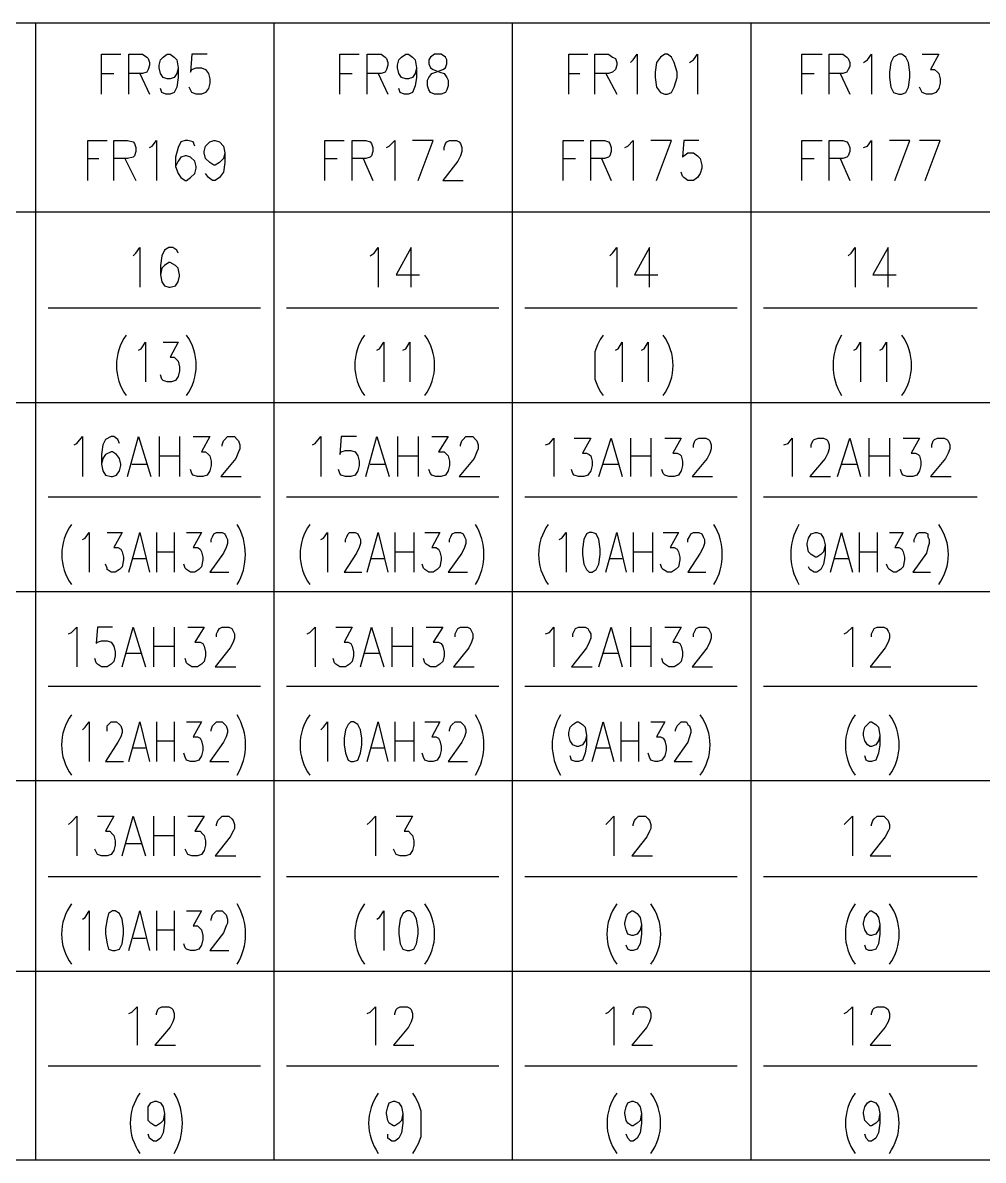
# Model space of a CAD drawing. Header units: millimetres. Extents: x 0.6 to 49, y 0.3 to 23.1.
# Drawn here: x 44.561 to 46.898, y 4.077 to 6.843 of the extents above; entities that cross this region are included whole.
import ezdxf

# ---------------------------------------------------------------- set-up
doc = ezdxf.new("R2010")
doc.units = ezdxf.units.MM
doc.layers.add('PDF_Geometry', color=7, linetype='Continuous')

msp = doc.modelspace()

# ---------------------------------------------------------------- linework, layer by layer
at = {"layer": 'PDF_Geometry', "lineweight": 25}
for points in [[(48.0728, 6.8433), (48.0728, 4.0767), (39.0728, 4.0767), (39.0728, 6.8433)], [(45.5628, 6.7667), (45.5528, 6.76), (45.5494, 6.7533), (45.5494, 6.7433), (45.5528, 6.7333), (45.5594, 6.73), (45.5761, 6.7233), (45.5861, 6.72), (45.5928, 6.71), (45.5961, 6.7033), (45.5961, 6.69), (45.5928, 6.68), (45.5894, 6.6733), (45.5794, 6.67), (45.5628, 6.67), (45.5528, 6.6733), (45.5494, 6.68), (45.5461, 6.69), (45.5461, 6.7033), (45.5494, 6.71), (45.5561, 6.72), (45.5661, 6.7233), (45.5828, 6.73), (45.5894, 6.7333), (45.5928, 6.7433), (45.5928, 6.7533), (45.5894, 6.76), (45.5794, 6.7667)], [(46.1228, 6.7667), (46.1128, 6.76), (46.1028, 6.7467), (46.0994, 6.7233), (46.0994, 6.71), (46.1028, 6.6867), (46.1128, 6.6733), (46.1228, 6.67), (46.1294, 6.67), (46.1394, 6.6733), (46.1461, 6.6867), (46.1528, 6.71), (46.1528, 6.7233), (46.1461, 6.7467), (46.1394, 6.76), (46.1294, 6.7667)], [(46.6928, 6.7667), (46.6794, 6.76), (46.6728, 6.7467), (46.6694, 6.7233), (46.6694, 6.71), (46.6728, 6.6867), (46.6794, 6.6733), (46.6928, 6.67), (46.6994, 6.67), (46.7094, 6.6733), (46.7161, 6.6867), (46.7194, 6.71), (46.7194, 6.7233), (46.7161, 6.7467), (46.7094, 6.76), (46.6994, 6.7667)], [(45.9394, 5.6033), (45.9328, 5.6), (45.9261, 5.5867), (45.9228, 5.5633), (45.9228, 5.55), (45.9261, 5.5267), (45.9328, 5.5133), (45.9394, 5.5067), (45.9461, 5.5067), (45.9561, 5.5133), (45.9628, 5.5267), (45.9661, 5.55), (45.9661, 5.5633), (45.9628, 5.5867), (45.9561, 5.6), (45.9461, 5.6033)], [(45.3594, 5.1433), (45.3528, 5.1367), (45.3461, 5.1233), (45.3428, 5.1033), (45.3428, 5.0867), (45.3461, 5.0667), (45.3528, 5.05), (45.3594, 5.0467), (45.3661, 5.0467), (45.3761, 5.05), (45.3828, 5.0667), (45.3861, 5.0867), (45.3861, 5.1033), (45.3828, 5.1233), (45.3761, 5.1367), (45.3661, 5.1433)], [(44.7794, 4.6833), (44.7694, 4.6767), (44.7661, 4.6633), (44.7628, 4.64), (44.7628, 4.6267), (44.7661, 4.6033), (44.7694, 4.59), (44.7794, 4.5867), (44.7861, 4.5867), (44.7961, 4.59), (44.8028, 4.6033), (44.8061, 4.6267), (44.8061, 4.64), (44.8028, 4.6633), (44.7961, 4.6767), (44.7861, 4.6833)], [(45.4961, 4.6833), (45.4861, 4.6767), (45.4794, 4.6633), (45.4761, 4.64), (45.4761, 4.6267), (45.4794, 4.6033), (45.4861, 4.59), (45.4961, 4.5867), (45.5028, 4.5867), (45.5128, 4.59), (45.5194, 4.6033), (45.5228, 4.6267), (45.5228, 4.64), (45.5194, 4.6633), (45.5128, 4.6767), (45.5028, 4.6833)]]:
    msp.add_lwpolyline(points, close=True, dxfattribs=at)
for points in [[(44.5928, 4.0767), (44.5928, 6.8433)], [(45.1728, 4.0767), (45.1728, 6.8433)], [(45.7528, 4.0767), (45.7528, 6.8433)], [(46.3328, 4.0767), (46.3328, 6.8433)], [(44.7528, 6.67), (44.7528, 6.7667), (44.7994, 6.7667)], [(44.8194, 6.67), (44.8194, 6.7667), (44.8528, 6.7667), (44.8628, 6.76), (44.8661, 6.7567), (44.8694, 6.7467), (44.8694, 6.74), (44.8661, 6.73), (44.8628, 6.7233), (44.8528, 6.72), (44.8194, 6.72)], [(44.9394, 6.7333), (44.9361, 6.72), (44.9294, 6.71), (44.9194, 6.7067), (44.9128, 6.7067), (44.9028, 6.71), (44.8961, 6.72), (44.8928, 6.7333), (44.8928, 6.74), (44.8961, 6.7533), (44.9028, 6.76), (44.9128, 6.7667), (44.9194, 6.7667), (44.9294, 6.76), (44.9361, 6.7533), (44.9394, 6.7333), (44.9394, 6.71), (44.9361, 6.6867), (44.9294, 6.6733), (44.9194, 6.67), (44.9094, 6.67), (44.8994, 6.6733), (44.8961, 6.6833)], [(45.0094, 6.7667), (44.9728, 6.7667), (44.9694, 6.7233), (44.9728, 6.73), (44.9828, 6.7333), (44.9961, 6.7333), (45.0061, 6.73), (45.0128, 6.72), (45.0161, 6.7067), (45.0161, 6.6967), (45.0128, 6.6833), (45.0061, 6.6733), (44.9961, 6.67), (44.9828, 6.67), (44.9728, 6.6733), (44.9694, 6.68), (44.9661, 6.6867)], [(45.3328, 6.67), (45.3328, 6.7667), (45.3794, 6.7667)], [(45.3994, 6.67), (45.3994, 6.7667), (45.4328, 6.7667), (45.4428, 6.76), (45.4461, 6.7567), (45.4494, 6.7467), (45.4494, 6.74), (45.4461, 6.73), (45.4428, 6.7233), (45.4328, 6.72), (45.3994, 6.72)], [(45.5194, 6.7333), (45.5161, 6.72), (45.5094, 6.71), (45.4994, 6.7067), (45.4928, 6.7067), (45.4828, 6.71), (45.4761, 6.72), (45.4728, 6.7333), (45.4728, 6.74), (45.4761, 6.7533), (45.4828, 6.76), (45.4928, 6.7667), (45.4994, 6.7667), (45.5094, 6.76), (45.5161, 6.7533), (45.5194, 6.7333), (45.5194, 6.71), (45.5161, 6.69), (45.5094, 6.6733), (45.4994, 6.67), (45.4894, 6.67), (45.4794, 6.6733), (45.4761, 6.6833)], [(45.8894, 6.67), (45.8894, 6.7667), (45.9361, 6.7667)], [(45.9528, 6.67), (45.9528, 6.7667), (45.9861, 6.7667), (45.9961, 6.76), (46.0028, 6.7567), (46.0061, 6.7467), (46.0061, 6.74), (46.0028, 6.73), (45.9961, 6.7233), (45.9861, 6.72), (45.9528, 6.72)], [(46.0394, 6.7467), (46.0461, 6.7533), (46.0561, 6.7667), (46.0561, 6.67)], [(46.1828, 6.7467), (46.1928, 6.7533), (46.2028, 6.7667), (46.2028, 6.67)], [(46.4561, 6.67), (46.4561, 6.7667), (46.5061, 6.7667)], [(46.5228, 6.67), (46.5228, 6.7667), (46.5561, 6.7667), (46.5661, 6.76), (46.5694, 6.7567), (46.5728, 6.7467), (46.5728, 6.7367), (46.5694, 6.73), (46.5661, 6.7233), (46.5561, 6.72), (46.5228, 6.72)], [(46.6061, 6.7467), (46.6161, 6.7533), (46.6261, 6.7667), (46.6261, 6.67)], [(46.7494, 6.7667), (46.7894, 6.7667), (46.7694, 6.73), (46.7794, 6.73), (46.7861, 6.7233), (46.7894, 6.72), (46.7928, 6.7067), (46.7928, 6.6967), (46.7894, 6.6833), (46.7828, 6.6733), (46.7728, 6.67), (46.7594, 6.67), (46.7494, 6.6733), (46.7461, 6.68), (46.7428, 6.6867)], [(44.7528, 6.72), (44.7828, 6.72)], [(44.8461, 6.72), (44.8694, 6.67)], [(45.3328, 6.72), (45.3628, 6.72)], [(45.4261, 6.72), (45.4494, 6.67)], [(45.8894, 6.72), (45.9161, 6.72)], [(45.9794, 6.72), (46.0061, 6.67)], [(46.4561, 6.72), (46.4861, 6.72)], [(46.5494, 6.72), (46.5728, 6.67)], [(44.7194, 6.46), (44.7194, 6.5567), (44.7661, 6.5567)], [(44.7828, 6.46), (44.7828, 6.5567), (44.8161, 6.5567), (44.8294, 6.5533), (44.8328, 6.55), (44.8361, 6.54), (44.8361, 6.53), (44.8328, 6.52), (44.8294, 6.5167), (44.8161, 6.5133), (44.7828, 6.5133)], [(44.8694, 6.54), (44.8761, 6.5433), (44.8861, 6.5567), (44.8861, 6.46)], [(44.9794, 6.5433), (44.9761, 6.5533), (44.9628, 6.5567), (44.9561, 6.5567), (44.9461, 6.5533), (44.9394, 6.54), (44.9328, 6.5167), (44.9328, 6.4933), (44.9394, 6.4767), (44.9461, 6.4667), (44.9561, 6.46), (44.9594, 6.46), (44.9694, 6.4667), (44.9794, 6.4767), (44.9828, 6.49), (44.9828, 6.4933), (44.9794, 6.5067), (44.9694, 6.5167), (44.9594, 6.52), (44.9561, 6.52), (44.9461, 6.5167), (44.9394, 6.5067), (44.9328, 6.4933)], [(45.0528, 6.5267), (45.0494, 6.5133), (45.0394, 6.5033), (45.0294, 6.4967), (45.0261, 6.4967), (45.0161, 6.5033), (45.0061, 6.5133), (45.0028, 6.5267), (45.0028, 6.53), (45.0061, 6.5433), (45.0161, 6.5533), (45.0261, 6.5567), (45.0294, 6.5567), (45.0394, 6.5533), (45.0494, 6.5433), (45.0528, 6.5267), (45.0528, 6.5033), (45.0494, 6.48), (45.0394, 6.4667), (45.0294, 6.46), (45.0228, 6.46), (45.0128, 6.4667), (45.0061, 6.4767)], [(45.2961, 6.46), (45.2961, 6.5567), (45.3428, 6.5567)], [(45.3628, 6.46), (45.3628, 6.5567), (45.3961, 6.5567), (45.4061, 6.5533), (45.4094, 6.55), (45.4128, 6.54), (45.4128, 6.53), (45.4094, 6.52), (45.4061, 6.5167), (45.3961, 6.5133), (45.3628, 6.5133)], [(45.4461, 6.54), (45.4528, 6.5433), (45.4661, 6.5567), (45.4661, 6.46)], [(45.5228, 6.46), (45.5594, 6.5567), (45.5094, 6.5567)], [(45.5861, 6.5333), (45.5861, 6.54), (45.5894, 6.55), (45.5928, 6.5533), (45.5994, 6.5567), (45.6161, 6.5567), (45.6228, 6.5533), (45.6261, 6.55), (45.6294, 6.54), (45.6294, 6.53), (45.6261, 6.52), (45.6194, 6.5067), (45.5828, 6.46), (45.6328, 6.46)], [(45.8761, 6.46), (45.8761, 6.5567), (45.9261, 6.5567)], [(45.9428, 6.46), (45.9428, 6.5567), (45.9761, 6.5567), (45.9861, 6.5533), (45.9894, 6.55), (45.9928, 6.54), (45.9928, 6.53), (45.9894, 6.52), (45.9861, 6.5167), (45.9761, 6.5133), (45.9428, 6.5133)], [(46.0261, 6.54), (46.0328, 6.5433), (46.0461, 6.5567), (46.0461, 6.46)], [(46.1028, 6.46), (46.1394, 6.5567), (46.0894, 6.5567)], [(46.2061, 6.5567), (46.1694, 6.5567), (46.1661, 6.5167), (46.1694, 6.52), (46.1794, 6.5267), (46.1928, 6.5267), (46.2028, 6.52), (46.2094, 6.5133), (46.2128, 6.4967), (46.2128, 6.49), (46.2094, 6.4767), (46.2028, 6.4667), (46.1928, 6.46), (46.1794, 6.46), (46.1694, 6.4667), (46.1661, 6.47), (46.1628, 6.48)], [(46.4561, 6.46), (46.4561, 6.5567), (46.5061, 6.5567)], [(46.5228, 6.46), (46.5228, 6.5567), (46.5561, 6.5567), (46.5661, 6.5533), (46.5694, 6.55), (46.5728, 6.54), (46.5728, 6.53), (46.5694, 6.52), (46.5661, 6.5167), (46.5561, 6.5133), (46.5228, 6.5133)], [(46.6061, 6.54), (46.6161, 6.5433), (46.6261, 6.5567), (46.6261, 6.46)], [(46.6828, 6.46), (46.7194, 6.5567), (46.6694, 6.5567)], [(46.7561, 6.46), (46.7928, 6.5567), (46.7428, 6.5567)], [(44.7194, 6.5133), (44.7461, 6.5133)], [(44.8094, 6.5133), (44.8361, 6.46)], [(45.2961, 6.5133), (45.3261, 6.5133)], [(45.3894, 6.5133), (45.4128, 6.46)], [(45.8761, 6.5133), (45.9061, 6.5133)], [(45.9694, 6.5133), (45.9928, 6.46)], [(46.4561, 6.5133), (46.4861, 6.5133)], [(46.5494, 6.5133), (46.5728, 6.46)], [(39.0728, 6.3833), (48.0728, 6.3833)], [(44.8294, 6.2767), (44.8361, 6.2833), (44.8461, 6.2967), (44.8461, 6.2)], [(44.9394, 6.2833), (44.9361, 6.29), (44.9261, 6.2967), (44.9161, 6.2967), (44.9061, 6.29), (44.8994, 6.2767), (44.8961, 6.2533), (44.8961, 6.23), (44.8994, 6.2133), (44.9061, 6.2033), (44.9161, 6.2), (44.9194, 6.2), (44.9328, 6.2033), (44.9394, 6.2133), (44.9428, 6.2267), (44.9428, 6.23), (44.9394, 6.2467), (44.9328, 6.2533), (44.9194, 6.26), (44.9161, 6.26), (44.9061, 6.2533), (44.8994, 6.2467), (44.8961, 6.23)], [(45.4061, 6.2767), (45.4161, 6.2833), (45.4261, 6.2967), (45.4261, 6.2)], [(45.5061, 6.2), (45.5061, 6.2967), (45.4694, 6.23), (45.5261, 6.23)], [(45.9894, 6.2767), (45.9961, 6.2833), (46.0061, 6.2967), (46.0061, 6.2)], [(46.0861, 6.2), (46.0861, 6.2967), (46.0494, 6.23), (46.1061, 6.23)], [(46.5694, 6.2767), (46.5761, 6.2833), (46.5861, 6.2967), (46.5861, 6.2)], [(46.6661, 6.2), (46.6661, 6.2967), (46.6294, 6.23), (46.6861, 6.23)], [(44.6228, 6.15), (45.1394, 6.15)], [(45.2028, 6.15), (45.7194, 6.15)], [(45.7828, 6.15), (46.2994, 6.15)], [(46.3628, 6.15), (46.8828, 6.15)], [(44.8428, 6.0467), (44.8494, 6.05), (44.8594, 6.0667), (44.8594, 5.97)], [(44.9028, 6.0667), (44.9394, 6.0667), (44.9194, 6.03), (44.9294, 6.03), (44.9361, 6.0233), (44.9394, 6.02), (44.9428, 6.0067), (44.9428, 5.9967), (44.9394, 5.9833), (44.9328, 5.9733), (44.9228, 5.97), (44.9128, 5.97), (44.9028, 5.9733), (44.8994, 5.9767), (44.8961, 5.9867)], [(45.4228, 6.0467), (45.4294, 6.05), (45.4394, 6.0667), (45.4394, 5.97)], [(45.4861, 6.0467), (45.4928, 6.05), (45.5028, 6.0667), (45.5028, 5.97)], [(45.9728, 6.0833), (45.9661, 6.0733), (45.9594, 6.06), (45.9528, 6.0433), (45.9528, 5.9767), (45.9594, 5.96), (45.9661, 5.9467), (45.9728, 5.9367)], [(46.0028, 6.0467), (46.0094, 6.05), (46.0194, 6.0667), (46.0194, 5.97)], [(46.0661, 6.0467), (46.0728, 6.05), (46.0828, 6.0667), (46.0828, 5.97)], [(46.5828, 6.0467), (46.5894, 6.05), (46.5994, 6.0667), (46.5994, 5.97)], [(46.6461, 6.0467), (46.6528, 6.05), (46.6628, 6.0667), (46.6628, 5.97)], [(40.2294, 5.92), (48.0728, 5.92)], [(44.6861, 5.8167), (44.6928, 5.82), (44.7061, 5.8367), (44.7061, 5.74)], [(44.7961, 5.82), (44.7928, 5.83), (44.7828, 5.8367), (44.7761, 5.8367), (44.7628, 5.83), (44.7561, 5.8167), (44.7528, 5.7933), (44.7528, 5.77), (44.7561, 5.7533), (44.7628, 5.7433), (44.7761, 5.74), (44.7794, 5.74), (44.7894, 5.7433), (44.7961, 5.7533), (44.7994, 5.7667), (44.7994, 5.77), (44.7961, 5.7833), (44.7894, 5.7933), (44.7794, 5.8), (44.7761, 5.8), (44.7628, 5.7933), (44.7561, 5.7833), (44.7528, 5.77)], [(44.8161, 5.74), (44.8428, 5.8367), (44.8728, 5.74)], [(44.8928, 5.8367), (44.8928, 5.74)], [(44.9428, 5.8367), (44.9428, 5.74)], [(44.9761, 5.8367), (45.0161, 5.8367), (44.9961, 5.8), (45.0061, 5.8), (45.0128, 5.7933), (45.0161, 5.79), (45.0194, 5.7767), (45.0194, 5.7667), (45.0161, 5.7533), (45.0094, 5.7433), (44.9994, 5.74), (44.9861, 5.74), (44.9761, 5.7433), (44.9728, 5.7467), (44.9694, 5.7567)], [(45.0461, 5.8133), (45.0461, 5.8167), (45.0494, 5.8267), (45.0528, 5.83), (45.0594, 5.8367), (45.0761, 5.8367), (45.0828, 5.83), (45.0861, 5.8267), (45.0894, 5.8167), (45.0894, 5.8067), (45.0861, 5.8), (45.0794, 5.7833), (45.0428, 5.74), (45.0928, 5.74)], [(45.2661, 5.8167), (45.2728, 5.82), (45.2861, 5.8367), (45.2861, 5.74)], [(45.3728, 5.8367), (45.3361, 5.8367), (45.3328, 5.7933), (45.3361, 5.8), (45.3461, 5.8033), (45.3594, 5.8033), (45.3694, 5.8), (45.3761, 5.79), (45.3794, 5.7767), (45.3794, 5.7667), (45.3761, 5.7533), (45.3694, 5.7433), (45.3594, 5.74), (45.3461, 5.74), (45.3361, 5.7433), (45.3328, 5.7467), (45.3294, 5.7567)], [(45.3961, 5.74), (45.4228, 5.8367), (45.4528, 5.74)], [(45.4728, 5.8367), (45.4728, 5.74)], [(45.5228, 5.8367), (45.5228, 5.74)], [(45.5561, 5.8367), (45.5961, 5.8367), (45.5728, 5.8), (45.5861, 5.8), (45.5928, 5.7933), (45.5961, 5.79), (45.5994, 5.7767), (45.5994, 5.7667), (45.5961, 5.7533), (45.5894, 5.7433), (45.5794, 5.74), (45.5661, 5.74), (45.5561, 5.7433), (45.5528, 5.7467), (45.5494, 5.7567)], [(45.6261, 5.8133), (45.6261, 5.8167), (45.6294, 5.8267), (45.6328, 5.83), (45.6394, 5.8367), (45.6561, 5.8367), (45.6628, 5.83), (45.6661, 5.8267), (45.6694, 5.8167), (45.6694, 5.8067), (45.6661, 5.8), (45.6594, 5.7833), (45.6228, 5.74), (45.6728, 5.74)], [(45.8328, 5.8167), (45.8428, 5.82), (45.8528, 5.8333), (45.8528, 5.74)], [(45.9028, 5.8333), (45.9428, 5.8333), (45.9228, 5.7967), (45.9328, 5.7967), (45.9394, 5.7933), (45.9428, 5.79), (45.9461, 5.7767), (45.9461, 5.7667), (45.9428, 5.7533), (45.9361, 5.7433), (45.9261, 5.74), (45.9128, 5.74), (45.9028, 5.7433), (45.8994, 5.7467), (45.8961, 5.7567)], [(45.9628, 5.74), (45.9928, 5.8333), (46.0194, 5.74)], [(46.0394, 5.8333), (46.0394, 5.74)], [(46.0894, 5.8333), (46.0894, 5.74)], [(46.1228, 5.8333), (46.1628, 5.8333), (46.1428, 5.7967), (46.1528, 5.7967), (46.1594, 5.7933), (46.1628, 5.79), (46.1661, 5.7767), (46.1661, 5.7667), (46.1628, 5.7533), (46.1561, 5.7433), (46.1461, 5.74), (46.1328, 5.74), (46.1228, 5.7433), (46.1194, 5.7467), (46.1161, 5.7567)], [(46.1928, 5.81), (46.1928, 5.8167), (46.1961, 5.8267), (46.1994, 5.83), (46.2061, 5.8333), (46.2228, 5.8333), (46.2294, 5.83), (46.2328, 5.8267), (46.2361, 5.8167), (46.2361, 5.8067), (46.2328, 5.7967), (46.2261, 5.7833), (46.1894, 5.74), (46.2394, 5.74)], [(46.4128, 5.8167), (46.4228, 5.82), (46.4328, 5.8333), (46.4328, 5.74)], [(46.4794, 5.81), (46.4794, 5.8167), (46.4828, 5.8267), (46.4861, 5.83), (46.4961, 5.8333), (46.5094, 5.8333), (46.5161, 5.83), (46.5194, 5.8267), (46.5228, 5.8167), (46.5228, 5.8067), (46.5194, 5.7967), (46.5128, 5.7833), (46.4761, 5.74), (46.5261, 5.74)], [(46.5428, 5.74), (46.5728, 5.8333), (46.5994, 5.74)], [(46.6194, 5.8333), (46.6194, 5.74)], [(46.6694, 5.8333), (46.6694, 5.74)], [(46.7028, 5.8333), (46.7428, 5.8333), (46.7228, 5.7967), (46.7328, 5.7967), (46.7394, 5.7933), (46.7428, 5.79), (46.7461, 5.7767), (46.7461, 5.7667), (46.7428, 5.7533), (46.7361, 5.7433), (46.7261, 5.74), (46.7128, 5.74), (46.7028, 5.7433), (46.6994, 5.7467), (46.6961, 5.7567)], [(46.7728, 5.81), (46.7728, 5.8167), (46.7761, 5.8267), (46.7794, 5.83), (46.7861, 5.8333), (46.8028, 5.8333), (46.8094, 5.83), (46.8128, 5.8267), (46.8161, 5.8167), (46.8161, 5.8067), (46.8128, 5.7967), (46.8061, 5.7833), (46.7694, 5.74), (46.8194, 5.74)], [(44.8928, 5.79), (44.9428, 5.79)], [(45.4728, 5.79), (45.5228, 5.79)], [(46.0394, 5.79), (46.0894, 5.79)], [(46.6194, 5.79), (46.6694, 5.79)], [(44.8261, 5.77), (44.8628, 5.77)], [(45.4061, 5.77), (45.4428, 5.77)], [(45.9728, 5.77), (46.0094, 5.77)], [(46.5528, 5.77), (46.5894, 5.77)], [(44.6228, 5.69), (45.1394, 5.69)], [(45.2028, 5.69), (45.7194, 5.69)], [(45.7828, 5.69), (46.2994, 5.69)], [(46.3628, 5.69), (46.8828, 5.69)], [(44.7061, 5.5867), (44.7128, 5.59), (44.7228, 5.6033), (44.7228, 5.5067)], [(44.7661, 5.6033), (44.8028, 5.6033), (44.7828, 5.5667), (44.7928, 5.5667), (44.7994, 5.5633), (44.8028, 5.5567), (44.8061, 5.5433), (44.8061, 5.5367), (44.8028, 5.52), (44.7961, 5.5133), (44.7861, 5.5067), (44.7761, 5.5067), (44.7661, 5.5133), (44.7661, 5.5167), (44.7628, 5.5267)], [(44.8194, 5.5067), (44.8461, 5.6033), (44.8694, 5.5067)], [(44.8861, 5.6033), (44.8861, 5.5067)], [(44.9294, 5.6033), (44.9294, 5.5067)], [(44.9594, 5.6033), (44.9961, 5.6033), (44.9761, 5.5667), (44.9861, 5.5667), (44.9928, 5.5633), (44.9961, 5.5567), (44.9994, 5.5433), (44.9994, 5.5367), (44.9961, 5.52), (44.9894, 5.5133), (44.9794, 5.5067), (44.9694, 5.5067), (44.9594, 5.5133), (44.9561, 5.5167), (44.9528, 5.5267)], [(45.0194, 5.58), (45.0194, 5.5867), (45.0228, 5.5933), (45.0261, 5.6), (45.0328, 5.6033), (45.0461, 5.6033), (45.0528, 5.6), (45.0561, 5.5933), (45.0594, 5.5867), (45.0594, 5.5767), (45.0561, 5.5667), (45.0494, 5.5533), (45.0161, 5.5067), (45.0628, 5.5067)], [(45.2861, 5.5867), (45.2928, 5.59), (45.3028, 5.6033), (45.3028, 5.5067)], [(45.3461, 5.58), (45.3461, 5.5867), (45.3494, 5.5933), (45.3528, 5.6), (45.3561, 5.6033), (45.3694, 5.6033), (45.3761, 5.6), (45.3794, 5.5933), (45.3828, 5.5867), (45.3828, 5.5767), (45.3794, 5.5667), (45.3728, 5.5533), (45.3428, 5.5067), (45.3861, 5.5067)], [(45.3994, 5.5067), (45.4261, 5.6033), (45.4494, 5.5067)], [(45.4661, 5.6033), (45.4661, 5.5067)], [(45.5128, 5.6033), (45.5128, 5.5067)], [(45.5394, 5.6033), (45.5761, 5.6033), (45.5561, 5.5667), (45.5661, 5.5667), (45.5728, 5.5633), (45.5761, 5.5567), (45.5794, 5.5433), (45.5794, 5.5367), (45.5761, 5.52), (45.5694, 5.5133), (45.5594, 5.5067), (45.5494, 5.5067), (45.5394, 5.5133), (45.5361, 5.5167), (45.5328, 5.5267)], [(45.5994, 5.58), (45.5994, 5.5867), (45.6028, 5.5933), (45.6061, 5.6), (45.6128, 5.6033), (45.6261, 5.6033), (45.6328, 5.6), (45.6361, 5.5933), (45.6394, 5.5867), (45.6394, 5.5767), (45.6361, 5.5667), (45.6294, 5.5533), (45.5961, 5.5067), (45.6428, 5.5067)], [(45.8661, 5.5867), (45.8728, 5.59), (45.8828, 5.6033), (45.8828, 5.5067)], [(45.9794, 5.5067), (46.0061, 5.6033), (46.0294, 5.5067)], [(46.0461, 5.6033), (46.0461, 5.5067)], [(46.0928, 5.6033), (46.0928, 5.5067)], [(46.1194, 5.6033), (46.1561, 5.6033), (46.1361, 5.5667), (46.1461, 5.5667), (46.1528, 5.5633), (46.1561, 5.5567), (46.1594, 5.5433), (46.1594, 5.5367), (46.1561, 5.52), (46.1494, 5.5133), (46.1394, 5.5067), (46.1294, 5.5067), (46.1194, 5.5133), (46.1161, 5.5167), (46.1128, 5.5267)], [(46.1794, 5.58), (46.1794, 5.5867), (46.1828, 5.5933), (46.1861, 5.6), (46.1928, 5.6033), (46.2061, 5.6033), (46.2128, 5.6), (46.2161, 5.5933), (46.2194, 5.5867), (46.2194, 5.5767), (46.2161, 5.5667), (46.2094, 5.5533), (46.1794, 5.5067), (46.2228, 5.5067)], [(46.5128, 5.5733), (46.5094, 5.5567), (46.5028, 5.55), (46.4928, 5.5433), (46.4894, 5.5433), (46.4794, 5.55), (46.4728, 5.5567), (46.4694, 5.5733), (46.4694, 5.5767), (46.4728, 5.59), (46.4794, 5.6), (46.4894, 5.6033), (46.4928, 5.6033), (46.5028, 5.6), (46.5094, 5.59), (46.5128, 5.5733), (46.5128, 5.55), (46.5094, 5.5267), (46.5028, 5.5133), (46.4928, 5.5067), (46.4861, 5.5067), (46.4761, 5.5133), (46.4728, 5.52)], [(46.5261, 5.5067), (46.5528, 5.6033), (46.5794, 5.5067)], [(46.5961, 5.6033), (46.5961, 5.5067)], [(46.6394, 5.6033), (46.6394, 5.5067)], [(46.6694, 5.6033), (46.7028, 5.6033), (46.6828, 5.5667), (46.6928, 5.5667), (46.6994, 5.5633), (46.7028, 5.5567), (46.7061, 5.5433), (46.7061, 5.5367), (46.7028, 5.52), (46.6961, 5.5133), (46.6861, 5.5067), (46.6794, 5.5067), (46.6694, 5.5133), (46.6661, 5.5167), (46.6628, 5.5267)], [(46.7294, 5.58), (46.7294, 5.5867), (46.7328, 5.5933), (46.7361, 5.6), (46.7428, 5.6033), (46.7561, 5.6033), (46.7628, 5.6), (46.7628, 5.5933), (46.7661, 5.5867), (46.7661, 5.5767), (46.7628, 5.5667), (46.7594, 5.5533), (46.7261, 5.5067), (46.7694, 5.5067)], [(44.8294, 5.54), (44.8594, 5.54)], [(44.8861, 5.5567), (44.9294, 5.5567)], [(45.4094, 5.54), (45.4394, 5.54)], [(45.4661, 5.5567), (45.5128, 5.5567)], [(45.9894, 5.54), (46.0194, 5.54)], [(46.0461, 5.5567), (46.0928, 5.5567)], [(46.5361, 5.54), (46.5694, 5.54)], [(46.5961, 5.5567), (46.6394, 5.5567)], [(40.2294, 5.46), (48.0728, 5.46)], [(44.6728, 5.3567), (44.6794, 5.36), (44.6928, 5.3733), (44.6928, 5.2767)], [(44.7794, 5.3733), (44.7428, 5.3733), (44.7394, 5.3333), (44.7428, 5.3367), (44.7528, 5.34), (44.7661, 5.34), (44.7761, 5.3367), (44.7828, 5.3267), (44.7861, 5.3133), (44.7861, 5.3033), (44.7828, 5.29), (44.7761, 5.2833), (44.7661, 5.2767), (44.7528, 5.2767), (44.7428, 5.2833), (44.7394, 5.2867), (44.7361, 5.2967)], [(44.8028, 5.2767), (44.8294, 5.3733), (44.8594, 5.2767)], [(44.8794, 5.3733), (44.8794, 5.2767)], [(44.9294, 5.3733), (44.9294, 5.2767)], [(44.9628, 5.3733), (45.0028, 5.3733), (44.9794, 5.3367), (44.9928, 5.3367), (44.9994, 5.3333), (45.0028, 5.3267), (45.0061, 5.3133), (45.0061, 5.3033), (45.0028, 5.29), (44.9961, 5.2833), (44.9861, 5.2767), (44.9728, 5.2767), (44.9628, 5.2833), (44.9594, 5.2867), (44.9561, 5.2967)], [(45.0328, 5.35), (45.0328, 5.3567), (45.0361, 5.3633), (45.0394, 5.37), (45.0461, 5.3733), (45.0628, 5.3733), (45.0694, 5.37), (45.0728, 5.3633), (45.0761, 5.3567), (45.0761, 5.3467), (45.0728, 5.3367), (45.0661, 5.3233), (45.0294, 5.2767), (45.0794, 5.2767)], [(45.2528, 5.3567), (45.2594, 5.36), (45.2728, 5.3733), (45.2728, 5.2767)], [(45.3228, 5.3733), (45.3628, 5.3733), (45.3428, 5.3367), (45.3528, 5.3367), (45.3594, 5.3333), (45.3628, 5.3267), (45.3661, 5.3133), (45.3661, 5.3033), (45.3628, 5.29), (45.3561, 5.2833), (45.3461, 5.2767), (45.3328, 5.2767), (45.3228, 5.2833), (45.3194, 5.2867), (45.3161, 5.2967)], [(45.3828, 5.2767), (45.4094, 5.3733), (45.4394, 5.2767)], [(45.4594, 5.3733), (45.4594, 5.2767)], [(45.5094, 5.3733), (45.5094, 5.2767)], [(45.5428, 5.3733), (45.5828, 5.3733), (45.5594, 5.3367), (45.5728, 5.3367), (45.5794, 5.3333), (45.5828, 5.3267), (45.5861, 5.3133), (45.5861, 5.3033), (45.5828, 5.29), (45.5761, 5.2833), (45.5661, 5.2767), (45.5528, 5.2767), (45.5428, 5.2833), (45.5394, 5.2867), (45.5361, 5.2967)], [(45.6128, 5.35), (45.6128, 5.3567), (45.6161, 5.3633), (45.6194, 5.37), (45.6261, 5.3733), (45.6428, 5.3733), (45.6494, 5.37), (45.6528, 5.3633), (45.6561, 5.3567), (45.6561, 5.3467), (45.6528, 5.3367), (45.6461, 5.3233), (45.6094, 5.2767), (45.6594, 5.2767)], [(45.8328, 5.3567), (45.8428, 5.36), (45.8528, 5.3733), (45.8528, 5.2767)], [(45.8994, 5.35), (45.8994, 5.3567), (45.9028, 5.3633), (45.9061, 5.37), (45.9128, 5.3733), (45.9294, 5.3733), (45.9361, 5.37), (45.9394, 5.3633), (45.9428, 5.3567), (45.9428, 5.3467), (45.9394, 5.3367), (45.9328, 5.3233), (45.8961, 5.2767), (45.9461, 5.2767)], [(45.9628, 5.2767), (45.9928, 5.3733), (46.0194, 5.2767)], [(46.0394, 5.3733), (46.0394, 5.2767)], [(46.0894, 5.3733), (46.0894, 5.2767)], [(46.1228, 5.3733), (46.1628, 5.3733), (46.1428, 5.3367), (46.1528, 5.3367), (46.1594, 5.3333), (46.1628, 5.3267), (46.1661, 5.3133), (46.1661, 5.3033), (46.1628, 5.29), (46.1561, 5.2833), (46.1461, 5.2767), (46.1328, 5.2767), (46.1228, 5.2833), (46.1194, 5.2867), (46.1161, 5.2967)], [(46.1928, 5.35), (46.1928, 5.3567), (46.1961, 5.3633), (46.1994, 5.37), (46.2061, 5.3733), (46.2228, 5.3733), (46.2294, 5.37), (46.2328, 5.3633), (46.2361, 5.3567), (46.2361, 5.3467), (46.2328, 5.3367), (46.2261, 5.3233), (46.1894, 5.2767), (46.2394, 5.2767)], [(46.5594, 5.3567), (46.5661, 5.36), (46.5794, 5.3733), (46.5794, 5.2767)], [(46.6261, 5.35), (46.6261, 5.3567), (46.6294, 5.3633), (46.6328, 5.37), (46.6394, 5.3733), (46.6561, 5.3733), (46.6628, 5.37), (46.6661, 5.3633), (46.6694, 5.3567), (46.6694, 5.3467), (46.6661, 5.3367), (46.6594, 5.3233), (46.6228, 5.2767), (46.6728, 5.2767)], [(44.8794, 5.3267), (44.9294, 5.3267)], [(45.4594, 5.3267), (45.5094, 5.3267)], [(46.0394, 5.3267), (46.0894, 5.3267)], [(44.8128, 5.31), (44.8494, 5.31)], [(45.3928, 5.31), (45.4294, 5.31)], [(45.9728, 5.31), (46.0094, 5.31)], [(44.6228, 5.23), (45.1394, 5.23)], [(45.2028, 5.23), (45.7194, 5.23)], [(45.7828, 5.23), (46.2994, 5.23)], [(46.3628, 5.23), (46.8828, 5.23)], [(44.7061, 5.1233), (44.7128, 5.13), (44.7228, 5.1433), (44.7228, 5.0467)], [(44.7661, 5.12), (44.7661, 5.1333), (44.7694, 5.1367), (44.7761, 5.1433), (44.7894, 5.1433), (44.7961, 5.1367), (44.7994, 5.1333), (44.8028, 5.1233), (44.8028, 5.1167), (44.7994, 5.1067), (44.7928, 5.0933), (44.7628, 5.0467), (44.8061, 5.0467)], [(44.8194, 5.0467), (44.8461, 5.1433), (44.8694, 5.0467)], [(44.8861, 5.1433), (44.8861, 5.0467)], [(44.9294, 5.1433), (44.9294, 5.0467)], [(44.9594, 5.1433), (44.9961, 5.1433), (44.9761, 5.1067), (44.9861, 5.1067), (44.9928, 5.1033), (44.9961, 5.0967), (44.9994, 5.0833), (44.9994, 5.0733), (44.9961, 5.06), (44.9894, 5.05), (44.9794, 5.0467), (44.9694, 5.0467), (44.9594, 5.05), (44.9561, 5.0567), (44.9528, 5.0667)], [(45.0194, 5.12), (45.0194, 5.1233), (45.0228, 5.1333), (45.0261, 5.1367), (45.0328, 5.1433), (45.0461, 5.1433), (45.0528, 5.1367), (45.0561, 5.1333), (45.0594, 5.1233), (45.0594, 5.1167), (45.0561, 5.1067), (45.0494, 5.0933), (45.0161, 5.0467), (45.0628, 5.0467)], [(45.2861, 5.1233), (45.2928, 5.13), (45.3028, 5.1433), (45.3028, 5.0467)], [(45.3994, 5.0467), (45.4261, 5.1433), (45.4494, 5.0467)], [(45.4661, 5.1433), (45.4661, 5.0467)], [(45.5128, 5.1433), (45.5128, 5.0467)], [(45.5394, 5.1433), (45.5761, 5.1433), (45.5561, 5.1067), (45.5661, 5.1067), (45.5728, 5.1033), (45.5761, 5.0967), (45.5794, 5.0833), (45.5794, 5.0733), (45.5761, 5.06), (45.5694, 5.05), (45.5594, 5.0467), (45.5494, 5.0467), (45.5394, 5.05), (45.5361, 5.0567), (45.5328, 5.0667)], [(45.5994, 5.12), (45.5994, 5.1233), (45.6028, 5.1333), (45.6061, 5.1367), (45.6128, 5.1433), (45.6261, 5.1433), (45.6328, 5.1367), (45.6361, 5.1333), (45.6394, 5.1233), (45.6394, 5.1167), (45.6361, 5.1067), (45.6294, 5.0933), (45.5961, 5.0467), (45.6428, 5.0467)], [(45.9328, 5.11), (45.9294, 5.0967), (45.9228, 5.0867), (45.9128, 5.0833), (45.9094, 5.0833), (45.8994, 5.0867), (45.8928, 5.0967), (45.8894, 5.11), (45.8894, 5.1167), (45.8928, 5.13), (45.8994, 5.1367), (45.9094, 5.1433), (45.9128, 5.1433), (45.9228, 5.1367), (45.9294, 5.13), (45.9328, 5.11), (45.9328, 5.0867), (45.9294, 5.0667), (45.9228, 5.05), (45.9128, 5.0467), (45.9061, 5.0467), (45.8961, 5.05), (45.8928, 5.06)], [(45.9461, 5.0467), (45.9728, 5.1433), (45.9994, 5.0467)], [(46.0161, 5.1433), (46.0161, 5.0467)], [(46.0594, 5.1433), (46.0594, 5.0467)], [(46.0894, 5.1433), (46.1228, 5.1433), (46.1028, 5.1067), (46.1128, 5.1067), (46.1194, 5.1033), (46.1228, 5.0967), (46.1261, 5.0833), (46.1261, 5.0733), (46.1228, 5.06), (46.1161, 5.05), (46.1061, 5.0467), (46.0994, 5.0467), (46.0894, 5.05), (46.0861, 5.0567), (46.0828, 5.0667)], [(46.1494, 5.12), (46.1494, 5.1233), (46.1528, 5.1333), (46.1561, 5.1367), (46.1628, 5.1433), (46.1761, 5.1433), (46.1794, 5.1367), (46.1828, 5.1333), (46.1861, 5.1233), (46.1861, 5.1167), (46.1828, 5.1067), (46.1794, 5.0933), (46.1461, 5.0467), (46.1894, 5.0467)], [(46.6461, 5.11), (46.6428, 5.0967), (46.6361, 5.0867), (46.6261, 5.0833), (46.6228, 5.0833), (46.6161, 5.0867), (46.6094, 5.0967), (46.6061, 5.11), (46.6061, 5.1167), (46.6094, 5.13), (46.6161, 5.1367), (46.6228, 5.1433), (46.6261, 5.1433), (46.6361, 5.1367), (46.6428, 5.13), (46.6461, 5.11), (46.6461, 5.0867), (46.6428, 5.0667), (46.6361, 5.05), (46.6261, 5.0467), (46.6194, 5.0467), (46.6128, 5.05), (46.6094, 5.06)], [(44.8861, 5.0967), (44.9294, 5.0967)], [(45.4661, 5.0967), (45.5128, 5.0967)], [(46.0161, 5.0967), (46.0594, 5.0967)], [(44.8294, 5.08), (44.8594, 5.08)], [(45.4094, 5.08), (45.4394, 5.08)], [(45.9561, 5.08), (45.9894, 5.08)], [(40.2294, 5), (48.0728, 5)], [(44.6728, 4.8933), (44.6794, 4.9), (44.6928, 4.9133), (44.6928, 4.8167)], [(44.7428, 4.9133), (44.7828, 4.9133), (44.7628, 4.8767), (44.7728, 4.8767), (44.7794, 4.87), (44.7828, 4.8667), (44.7861, 4.8533), (44.7861, 4.8433), (44.7828, 4.83), (44.7761, 4.82), (44.7661, 4.8167), (44.7528, 4.8167), (44.7428, 4.82), (44.7394, 4.8267), (44.7361, 4.8333)], [(44.8028, 4.8167), (44.8294, 4.9133), (44.8594, 4.8167)], [(44.8794, 4.9133), (44.8794, 4.8167)], [(44.9294, 4.9133), (44.9294, 4.8167)], [(44.9628, 4.9133), (45.0028, 4.9133), (44.9794, 4.8767), (44.9928, 4.8767), (44.9994, 4.87), (45.0028, 4.8667), (45.0061, 4.8533), (45.0061, 4.8433), (45.0028, 4.83), (44.9961, 4.82), (44.9861, 4.8167), (44.9728, 4.8167), (44.9628, 4.82), (44.9594, 4.8267), (44.9561, 4.8333)], [(45.0328, 4.89), (45.0328, 4.8933), (45.0361, 4.9033), (45.0394, 4.9067), (45.0461, 4.9133), (45.0628, 4.9133), (45.0694, 4.9067), (45.0728, 4.9033), (45.0761, 4.8933), (45.0761, 4.8833), (45.0728, 4.8767), (45.0661, 4.8633), (45.0294, 4.8167), (45.0794, 4.8167)], [(45.3994, 4.8933), (45.4061, 4.9), (45.4194, 4.9133), (45.4194, 4.8167)], [(45.4694, 4.9133), (45.5094, 4.9133), (45.4894, 4.8767), (45.4994, 4.8767), (45.5061, 4.87), (45.5094, 4.8667), (45.5128, 4.8533), (45.5128, 4.8433), (45.5094, 4.83), (45.5028, 4.82), (45.4928, 4.8167), (45.4794, 4.8167), (45.4694, 4.82), (45.4661, 4.8267), (45.4628, 4.8333)], [(45.9794, 4.8933), (45.9861, 4.9), (45.9994, 4.9133), (45.9994, 4.8167)], [(46.0461, 4.89), (46.0461, 4.8933), (46.0494, 4.9033), (46.0528, 4.9067), (46.0594, 4.9133), (46.0761, 4.9133), (46.0828, 4.9067), (46.0861, 4.9033), (46.0894, 4.8933), (46.0894, 4.8833), (46.0861, 4.8767), (46.0794, 4.8633), (46.0428, 4.8167), (46.0928, 4.8167)], [(46.5594, 4.8933), (46.5661, 4.9), (46.5794, 4.9133), (46.5794, 4.8167)], [(46.6261, 4.89), (46.6261, 4.8933), (46.6294, 4.9033), (46.6328, 4.9067), (46.6394, 4.9133), (46.6561, 4.9133), (46.6628, 4.9067), (46.6661, 4.9033), (46.6694, 4.8933), (46.6694, 4.8833), (46.6661, 4.8767), (46.6594, 4.8633), (46.6228, 4.8167), (46.6728, 4.8167)], [(44.8128, 4.8467), (44.8494, 4.8467)], [(44.8794, 4.8667), (44.9294, 4.8667)], [(44.6228, 4.7667), (45.1394, 4.7667)], [(45.2028, 4.7667), (45.7194, 4.7667)], [(45.7828, 4.7667), (46.2994, 4.7667)], [(46.3628, 4.7667), (46.8828, 4.7667)], [(44.7061, 4.6633), (44.7128, 4.6667), (44.7228, 4.6833), (44.7228, 4.5867)], [(44.8194, 4.5867), (44.8461, 4.6833), (44.8694, 4.5867)], [(44.8861, 4.6833), (44.8861, 4.5867)], [(44.9294, 4.6833), (44.9294, 4.5867)], [(44.9594, 4.6833), (44.9961, 4.6833), (44.9761, 4.6467), (44.9861, 4.6467), (44.9928, 4.64), (44.9961, 4.6367), (44.9994, 4.6233), (44.9994, 4.6133), (44.9961, 4.6), (44.9894, 4.59), (44.9794, 4.5867), (44.9694, 4.5867), (44.9594, 4.59), (44.9561, 4.5933), (44.9528, 4.6033)], [(45.0194, 4.66), (45.0194, 4.6633), (45.0228, 4.6733), (45.0261, 4.6767), (45.0328, 4.6833), (45.0461, 4.6833), (45.0528, 4.6767), (45.0561, 4.6733), (45.0594, 4.6633), (45.0594, 4.6533), (45.0561, 4.6467), (45.0494, 4.63), (45.0161, 4.5867), (45.0628, 4.5867)], [(45.4228, 4.6633), (45.4294, 4.6667), (45.4394, 4.6833), (45.4394, 4.5867)], [(46.0661, 4.65), (46.0628, 4.6367), (46.0561, 4.6267), (46.0461, 4.6233), (46.0428, 4.6233), (46.0328, 4.6267), (46.0294, 4.6367), (46.0261, 4.65), (46.0261, 4.6533), (46.0294, 4.6667), (46.0328, 4.6767), (46.0428, 4.6833), (46.0461, 4.6833), (46.0561, 4.6767), (46.0628, 4.6667), (46.0661, 4.65), (46.0661, 4.6267), (46.0628, 4.6033), (46.0561, 4.59), (46.0461, 4.5867), (46.0394, 4.5867), (46.0328, 4.59), (46.0294, 4.6)], [(46.6461, 4.65), (46.6428, 4.6367), (46.6361, 4.6267), (46.6261, 4.6233), (46.6228, 4.6233), (46.6161, 4.6267), (46.6094, 4.6367), (46.6061, 4.65), (46.6061, 4.6533), (46.6094, 4.6667), (46.6161, 4.6767), (46.6228, 4.6833), (46.6261, 4.6833), (46.6361, 4.6767), (46.6428, 4.6667), (46.6461, 4.65), (46.6461, 4.6267), (46.6428, 4.6033), (46.6361, 4.59), (46.6261, 4.5867), (46.6194, 4.5867), (46.6128, 4.59), (46.6094, 4.6)], [(44.8861, 4.6367), (44.9294, 4.6367)], [(44.8294, 4.6167), (44.8594, 4.6167)], [(40.2294, 4.5367), (48.0728, 4.5367)], [(44.8194, 4.4333), (44.8261, 4.4367), (44.8394, 4.45), (44.8394, 4.3567)], [(44.8861, 4.43), (44.8861, 4.4333), (44.8894, 4.4433), (44.8928, 4.4467), (44.8994, 4.45), (44.9161, 4.45), (44.9228, 4.4467), (44.9261, 4.4433), (44.9294, 4.4333), (44.9294, 4.4233), (44.9261, 4.4133), (44.9194, 4.4), (44.8828, 4.3567), (44.9328, 4.3567)], [(45.3994, 4.4333), (45.4061, 4.4367), (45.4194, 4.45), (45.4194, 4.3567)], [(45.4661, 4.43), (45.4661, 4.4333), (45.4694, 4.4433), (45.4728, 4.4467), (45.4794, 4.45), (45.4961, 4.45), (45.5028, 4.4467), (45.5061, 4.4433), (45.5094, 4.4333), (45.5094, 4.4233), (45.5061, 4.4133), (45.4994, 4.4), (45.4628, 4.3567), (45.5128, 4.3567)], [(45.9794, 4.4333), (45.9861, 4.4367), (45.9994, 4.45), (45.9994, 4.3567)], [(46.0461, 4.43), (46.0461, 4.4333), (46.0494, 4.4433), (46.0528, 4.4467), (46.0594, 4.45), (46.0761, 4.45), (46.0828, 4.4467), (46.0861, 4.4433), (46.0894, 4.4333), (46.0894, 4.4233), (46.0861, 4.4133), (46.0794, 4.4), (46.0428, 4.3567), (46.0928, 4.3567)], [(46.5594, 4.4333), (46.5661, 4.4367), (46.5794, 4.45), (46.5794, 4.3567)], [(46.6261, 4.43), (46.6261, 4.4333), (46.6294, 4.4433), (46.6328, 4.4467), (46.6394, 4.45), (46.6561, 4.45), (46.6628, 4.4467), (46.6661, 4.4433), (46.6694, 4.4333), (46.6694, 4.4233), (46.6661, 4.4133), (46.6594, 4.4), (46.6228, 4.3567), (46.6728, 4.3567)], [(44.6228, 4.3067), (45.1394, 4.3067)], [(45.2028, 4.3067), (45.7194, 4.3067)], [(45.7828, 4.3067), (46.2994, 4.3067)], [(46.3628, 4.3067), (46.8828, 4.3067)], [(45.5094, 4.24), (45.5161, 4.23), (45.5228, 4.2167), (45.5294, 4.1967), (45.5294, 4.1333), (45.5228, 4.1167), (45.5161, 4.1033), (45.5094, 4.0933)], [(44.9061, 4.19), (44.9028, 4.1733), (44.8961, 4.1667), (44.8861, 4.16), (44.8828, 4.16), (44.8728, 4.1667), (44.8661, 4.1733), (44.8661, 4.2067), (44.8728, 4.2167), (44.8828, 4.22), (44.8861, 4.22), (44.8961, 4.2167), (44.9028, 4.2067), (44.9061, 4.19), (44.9061, 4.1667), (44.9028, 4.1433), (44.8961, 4.13), (44.8861, 4.1233), (44.8794, 4.1233), (44.8694, 4.13), (44.8661, 4.14)], [(45.4861, 4.19), (45.4828, 4.1733), (45.4761, 4.1667), (45.4661, 4.16), (45.4628, 4.16), (45.4528, 4.1667), (45.4494, 4.1733), (45.4461, 4.19), (45.4461, 4.1933), (45.4494, 4.2067), (45.4528, 4.2167), (45.4628, 4.22), (45.4661, 4.22), (45.4761, 4.2167), (45.4828, 4.2067), (45.4861, 4.19), (45.4861, 4.1667), (45.4828, 4.1433), (45.4761, 4.13), (45.4661, 4.1233), (45.4594, 4.1233), (45.4494, 4.13), (45.4494, 4.14)], [(46.0661, 4.19), (46.0628, 4.1733), (46.0561, 4.1667), (46.0461, 4.16), (46.0428, 4.16), (46.0328, 4.1667), (46.0294, 4.1733), (46.0261, 4.19), (46.0261, 4.1933), (46.0294, 4.2067), (46.0328, 4.2167), (46.0428, 4.22), (46.0461, 4.22), (46.0561, 4.2167), (46.0628, 4.2067), (46.0661, 4.19), (46.0661, 4.1667), (46.0628, 4.1433), (46.0561, 4.13), (46.0461, 4.1233), (46.0394, 4.1233), (46.0328, 4.13), (46.0294, 4.14)], [(46.6461, 4.19), (46.6428, 4.1733), (46.6361, 4.1667), (46.6261, 4.16), (46.6228, 4.16), (46.6161, 4.1667), (46.6094, 4.1733), (46.6061, 4.19), (46.6061, 4.1933), (46.6094, 4.2067), (46.6161, 4.2167), (46.6228, 4.22), (46.6261, 4.22), (46.6361, 4.2167), (46.6428, 4.2067), (46.6461, 4.19), (46.6461, 4.1667), (46.6428, 4.1433), (46.6361, 4.13), (46.6261, 4.1233), (46.6194, 4.1233), (46.6128, 4.13), (46.6094, 4.14)]]:
    msp.add_lwpolyline(points, dxfattribs=at)
for centre, radius, start, end in [((44.9142, 6.01), 0.1252, 144.1329, 215.8671), ((44.858, 6.01), 0.1252, 324.1329, 35.8671), ((45.4942, 6.01), 0.1252, 144.1329, 215.8671), ((45.438, 6.01), 0.1252, 324.1329, 35.8671), ((46.018, 6.01), 0.1252, 324.1329, 35.8671), ((46.6747, 6.01), 0.1423, 148.9787, 211.0213), ((46.598, 6.01), 0.1252, 324.1329, 35.8671), ((44.7821, 5.55), 0.1261, 144.4497, 215.5503), ((44.9594, 5.55), 0.1435, 329.2645, 30.7355), ((45.3621, 5.55), 0.1261, 144.4497, 215.5503), ((45.5394, 5.55), 0.1435, 329.2645, 30.7355), ((45.9421, 5.55), 0.1261, 144.4497, 215.5503), ((46.1194, 5.55), 0.1435, 329.2645, 30.7355), ((46.5728, 5.55), 0.1435, 149.2645, 210.7355), ((46.6868, 5.55), 0.1261, 324.4497, 35.5503), ((44.7809, 5.0867), 0.1252, 144.1329, 215.8671), ((44.9608, 5.0867), 0.1423, 328.9787, 31.0213), ((45.3609, 5.0867), 0.1252, 144.1329, 215.8671), ((45.5408, 5.0867), 0.1423, 328.9787, 31.0213), ((45.9914, 5.0867), 0.1423, 148.9787, 211.0213), ((46.108, 5.0867), 0.1252, 324.1329, 35.8671), ((46.6875, 5.0867), 0.1252, 144.1329, 215.8671), ((46.568, 5.0867), 0.1252, 324.1329, 35.8671), ((44.7809, 4.6267), 0.1252, 144.1329, 215.8671), ((44.9608, 4.6267), 0.1423, 328.9787, 31.0213), ((45.4942, 4.6267), 0.1252, 144.1329, 215.8671), ((45.438, 4.6267), 0.1252, 324.1329, 35.8671), ((46.1075, 4.6267), 0.1252, 144.1329, 215.8671), ((45.988, 4.6267), 0.1252, 324.1329, 35.8671), ((46.6875, 4.6267), 0.1252, 144.1329, 215.8671), ((46.568, 4.6267), 0.1252, 324.1329, 35.8671), ((44.9487, 4.1667), 0.1261, 144.4497, 215.5503), ((44.8061, 4.1667), 0.1435, 329.2645, 30.7355), ((45.5287, 4.1667), 0.1261, 144.4497, 215.5503), ((46.1087, 4.1667), 0.1261, 144.4497, 215.5503), ((45.9868, 4.1667), 0.1261, 324.4497, 35.5503), ((46.6887, 4.1667), 0.1261, 144.4497, 215.5503), ((46.5668, 4.1667), 0.1261, 324.4497, 35.5503)]:
    msp.add_arc(centre, radius, start, end, dxfattribs=at)

doc.saveas('drawing.dxf')
